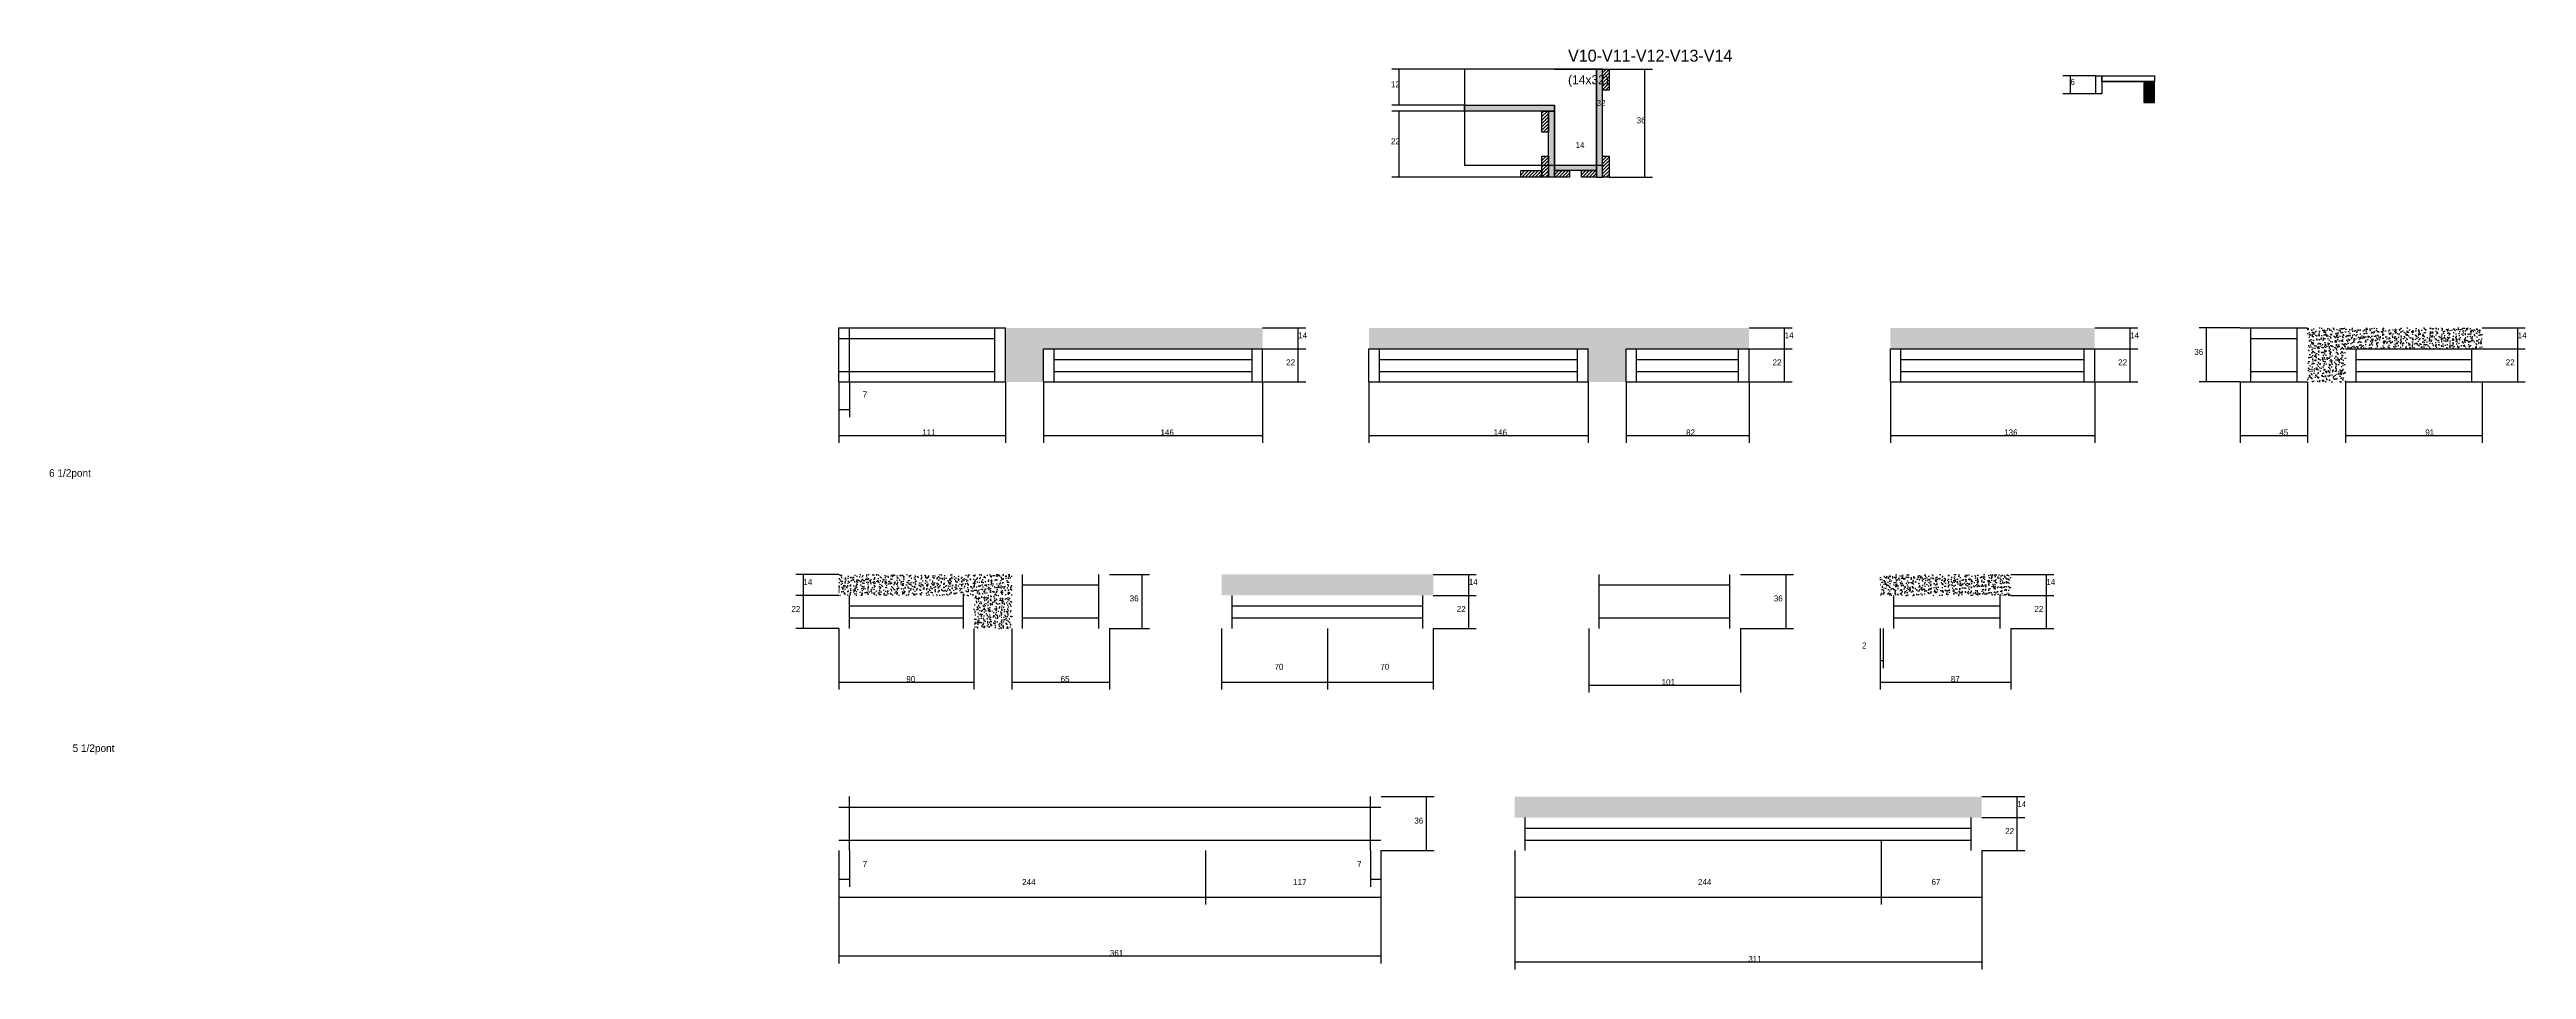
# Model space of a CAD drawing. Header units: metres. Extents: x 133478 to 135127, y 33327 to 33940.
import ezdxf

# ---------------------------------------------------------------- set-up
doc = ezdxf.new("R2010")
doc.units = ezdxf.units.M
for name, color, linetype in [('CONCRETO', 251, 'Continuous'), ('COTA', 4, 'Continuous'), ('Cota Seção (2x)', 4, 'Continuous'), ('Hachura', 253, 'Continuous'), ('Madeira', 126, 'Continuous'), ('NOMENCLATURA', 7, 'Continuous'), ('Painéis', 200, 'Continuous'), ('SARR_2.2x7', 40, 'Continuous'), ('Texto Seção', 7, 'Continuous')]:
    doc.layers.add(name, color=color, linetype=linetype)

msp = doc.modelspace()

# ---------------------------------------------------------------- hatches: boundary and pattern name
at = {"layer": 'COTA'}
h = msp.add_hatch(dxfattribs=at)
h.set_pattern_fill('AR-CONC', scale=0.03)
h.paths.add_polyline_path([(134114.4, 33754.2), (134114.4, 33718.2), (134139.7, 33718.2), (134139.7, 33740.2), (134285.6, 33740.2), (134285.6, 33754.2)])
h = msp.add_hatch(dxfattribs=at)
h.set_pattern_fill('AR-CONC', scale=0.03)
h.paths.add_polyline_path([(134527.6, 33740.2), (134609.5, 33740.2), (134609.5, 33754.2), (134356.4, 33754.2), (134356.4, 33740.2), (134502.3, 33740.2), (134502.3, 33718.2), (134527.6, 33718.2)])
h = msp.add_hatch(dxfattribs=at)
h.set_pattern_fill('AR-CONC', scale=0.03)
h.paths.add_polyline_path([(134839.7, 33740.2), (134839.7, 33754.2), (134703.7, 33754.2), (134703.7, 33740.2)])
h = msp.add_hatch(dxfattribs=at)
h.set_pattern_fill('AR-CONC', scale=0.03)
h.paths.add_polyline_path([(134981.5, 33718.2), (135006.8, 33718.2), (135006.8, 33740.2), (135097.8, 33740.2), (135097.8, 33754.2), (134981.5, 33754.2)])
h = msp.add_hatch(dxfattribs=at)
h.set_pattern_fill('AR-CONC', scale=0.03)
h.paths.add_polyline_path([(134118.7, 33589.9), (134003.5, 33589.9), (134003.5, 33575.9), (134093.4, 33575.9), (134093.4, 33553.9), (134118.7, 33553.9)])
h = msp.add_hatch(dxfattribs=at)
h.set_pattern_fill('AR-CONC', scale=0.03)
h.paths.add_polyline_path([(134399.2, 33575.9), (134399.2, 33589.9), (134258.3, 33589.9), (134258.3, 33575.9)])
h = msp.add_hatch(dxfattribs=at)
h.set_pattern_fill('AR-CONC', scale=0.03)
h.paths.add_polyline_path([(134783.8, 33575.9), (134783.8, 33589.9), (134696.9, 33589.9), (134696.9, 33575.9)])
h = msp.add_hatch(dxfattribs=at)
h.set_pattern_fill('AR-CONC', scale=0.03)
h.paths.add_polyline_path([(134764.5, 33427.8), (134764.5, 33441.8), (134453.5, 33441.8), (134453.5, 33427.8)])
at = {"layer": 'Hachura'}
h = msp.add_hatch(color=8, dxfattribs=at)
h.dxf.hatch_style = 1
h.paths.add_polyline_path([(134512, 33926.6), (134508, 33926.6), (134508, 33926.6), (134508, 33854.6), (134508, 33854.6), (134512, 33854.6), (134512, 33854.6), (134512, 33926.6)])
h = msp.add_hatch(dxfattribs=at)
h.set_pattern_fill('ANSI31', scale=0.5)
h.paths.add_polyline_path([(134516.4, 33912.6), (134512, 33912.6), (134512, 33912.6), (134512, 33926.6), (134512, 33926.6), (134516.4, 33926.6), (134516.4, 33926.6), (134516.4, 33912.6)])
h = msp.add_hatch(color=8, dxfattribs=at)
h.dxf.hatch_style = 1
h.paths.add_polyline_path([(134420, 33898.6), (134420, 33902.6), (134420, 33902.6), (134480, 33902.6), (134480, 33902.6), (134480, 33898.6), (134480, 33898.6), (134420, 33898.6)])
h = msp.add_hatch(dxfattribs=at)
h.set_pattern_fill('ANSI31', scale=0.5)
h.paths.add_polyline_path([(134476, 33884.6), (134471.6, 33884.6), (134471.6, 33884.6), (134471.6, 33898.6), (134471.6, 33898.6), (134476, 33898.6), (134476, 33898.6), (134476, 33884.6)])
h = msp.add_hatch(color=8, dxfattribs=at)
h.dxf.hatch_style = 1
h.paths.add_polyline_path([(134476, 33898.6), (134480, 33898.6), (134480, 33898.6), (134480, 33854.6), (134480, 33854.6), (134476, 33854.6), (134476, 33854.6), (134476, 33898.6)])
h = msp.add_hatch(dxfattribs=at)
h.set_pattern_fill('ANSI31', scale=0.5)
h.paths.add_polyline_path([(134476, 33854.6), (134471.6, 33854.6), (134471.6, 33854.6), (134471.6, 33868.6), (134471.6, 33868.6), (134476, 33868.6), (134476, 33868.6), (134476, 33854.6)])
h = msp.add_hatch(color=8, dxfattribs=at)
h.dxf.hatch_style = 1
h.paths.add_polyline_path([(134480, 33859), (134480, 33862.6), (134480, 33862.6), (134508, 33862.6), (134508, 33862.6), (134508, 33859), (134508, 33859), (134480, 33859)])
h = msp.add_hatch(dxfattribs=at)
h.set_pattern_fill('ANSI31', scale=0.5)
h.paths.add_polyline_path([(134516.4, 33854.6), (134512, 33854.6), (134512, 33854.6), (134512, 33868.6), (134512, 33868.6), (134516.4, 33868.6), (134516.4, 33868.6), (134516.4, 33854.6)])
h = msp.add_hatch(dxfattribs=at)
h.set_pattern_fill('ANSI31', scale=0.5)
h.paths.add_polyline_path([(134471.6, 33859), (134471.6, 33854.6), (134471.6, 33854.6), (134457.6, 33854.6), (134457.6, 33854.6), (134457.6, 33859), (134457.6, 33859), (134471.6, 33859)])
h = msp.add_hatch(dxfattribs=at)
h.set_pattern_fill('ANSI31', scale=0.5)
h.paths.add_polyline_path([(134480, 33854.6), (134480, 33859), (134480, 33859), (134490, 33859), (134490, 33859), (134490, 33854.6), (134490, 33854.6), (134480, 33854.6)])
h = msp.add_hatch(dxfattribs=at)
h.set_pattern_fill('ANSI31', scale=0.5)
h.paths.add_polyline_path([(134498, 33854.6), (134498, 33859), (134498, 33859), (134508, 33859), (134508, 33859), (134508, 33854.6), (134508, 33854.6), (134498, 33854.6)])
at = {"layer": 'Madeira'}
h = msp.add_hatch(dxfattribs=at)
h.set_pattern_fill('ANSI31', scale=0.2)
h.paths.add_polyline_path([(134879.5, 33918.5), (134872.5, 33918.5), (134872.5, 33904.5), (134879.5, 33904.5)])

# ---------------------------------------------------------------- linework, layer by layer
at = {"layer": 'CONCRETO'}
for points in [[(134420, 33926.6), (134420, 33902.6), (134480, 33902.6), (134480, 33862.6), (134508, 33862.6), (134508, 33906.6), (134508, 33926.6), (134480, 33926.6), (134480, 33926.6)], [(134420, 33862.6), (134508, 33862.6), (134508, 33926.6), (134420, 33926.6)]]:
    msp.add_lwpolyline(points, close=True, dxfattribs=at)
at = {"layer": 'COTA'}
for p, q in [((134420, 33926.6), (134371.6, 33926.6)), ((134376.6, 33902.6), (134376.6, 33926.6)), ((134500.9, 33926.6), (134545.2, 33926.6)), ((134540.2, 33854.6), (134540.2, 33926.6)), ((134420, 33902.6), (134371.6, 33902.6)), ((134420, 33898.6), (134371.6, 33898.6)), ((134376.6, 33854.6), (134376.6, 33898.6)), ((134457.6, 33854.6), (134371.6, 33854.6)), ((134516.4, 33854.6), (134545.2, 33854.6)), ((134285.6, 33754.2), (134314.3, 33754.2)), ((134309.3, 33740.2), (134309.3, 33754.2)), ((134609.5, 33754.2), (134638.2, 33754.2)), ((134633.2, 33740.2), (134633.2, 33754.2)), ((134839.7, 33754.2), (134868.3, 33754.2)), ((134863.3, 33740.2), (134863.3, 33754.2)), ((134936.6, 33754.2), (134909.2, 33754.2)), ((134914.2, 33718.2), (134914.2, 33754.2)), ((135097.8, 33754.2), (135126.4, 33754.2)), ((135121.4, 33740.2), (135121.4, 33754.2)), ((134285.6, 33740.2), (134314.3, 33740.2)), ((134285.6, 33740.2), (134314.3, 33740.2)), ((134309.3, 33718.2), (134309.3, 33740.2)), ((134609.5, 33740.2), (134638.2, 33740.2)), ((134609.5, 33740.2), (134638.2, 33740.2)), ((134633.2, 33718.2), (134633.2, 33740.2)), ((134839.7, 33740.2), (134868.3, 33740.2)), ((134839.7, 33740.2), (134868.3, 33740.2)), ((134863.3, 33718.2), (134863.3, 33740.2)), ((135097.8, 33740.2), (135126.4, 33740.2)), ((135097.8, 33740.2), (135126.4, 33740.2)), ((135121.4, 33718.2), (135121.4, 33740.2)), ((134003.5, 33718.2), (134003.5, 33677.5)), ((134003.5, 33718.2), (134003.5, 33694.7)), ((134010.5, 33718.2), (134010.5, 33694.7)), ((134114.4, 33718.2), (134114.4, 33677.5)), ((134139.7, 33718.2), (134139.7, 33677.5)), ((134285.6, 33718.2), (134285.6, 33677.5)), ((134285.6, 33718.2), (134314.3, 33718.2)), ((134356.4, 33718.2), (134356.4, 33677.5)), ((134502.3, 33718.2), (134502.3, 33677.5)), ((134527.6, 33718.2), (134527.6, 33677.5)), ((134609.5, 33718.2), (134609.5, 33677.5)), ((134609.5, 33718.2), (134638.2, 33718.2)), ((134703.7, 33718.2), (134703.7, 33677.5)), ((134839.7, 33718.2), (134839.7, 33677.5)), ((134839.7, 33718.2), (134868.3, 33718.2)), ((134936.6, 33718.2), (134909.2, 33718.2)), ((134936.6, 33718.2), (134936.6, 33677.5)), ((134981.5, 33718.2), (134981.5, 33677.5)), ((135006.8, 33718.2), (135006.8, 33677.5)), ((135097.8, 33718.2), (135097.8, 33677.5)), ((135097.8, 33718.2), (135126.4, 33718.2)), ((134003.5, 33699.7), (134010.5, 33699.7)), ((134003.5, 33682.5), (134114.4, 33682.5)), ((134139.7, 33682.5), (134285.6, 33682.5)), ((134356.4, 33682.5), (134502.3, 33682.5)), ((134527.6, 33682.5), (134609.5, 33682.5)), ((134703.7, 33682.5), (134839.7, 33682.5)), ((134936.6, 33682.5), (134981.5, 33682.5)), ((135006.8, 33682.5), (135097.8, 33682.5)), ((134003.5, 33589.9), (133974.8, 33589.9)), ((133979.8, 33575.9), (133979.8, 33589.9)), ((134183.6, 33589.9), (134210.3, 33589.9)), ((134205.3, 33553.9), (134205.3, 33589.9)), ((134399.2, 33589.9), (134427.9, 33589.9)), ((134422.9, 33575.9), (134422.9, 33589.9)), ((134603.8, 33589.9), (134639.2, 33589.9)), ((134634.2, 33553.9), (134634.2, 33589.9)), ((134783.8, 33589.9), (134812.5, 33589.9)), ((134807.5, 33575.9), (134807.5, 33589.9)), ((134003.5, 33575.9), (133974.8, 33575.9)), ((134003.5, 33575.9), (133974.8, 33575.9)), ((133979.8, 33553.9), (133979.8, 33575.9)), ((134399.2, 33575.9), (134427.9, 33575.9)), ((134399.2, 33575.9), (134427.9, 33575.9)), ((134422.9, 33553.9), (134422.9, 33575.9)), ((134783.8, 33575.9), (134812.5, 33575.9)), ((134783.8, 33575.9), (134812.5, 33575.9)), ((134807.5, 33553.9), (134807.5, 33575.9)), ((134003.5, 33553.9), (133974.8, 33553.9)), ((134003.5, 33553.9), (134003.5, 33513.2)), ((134093.4, 33553.9), (134093.4, 33513.2)), ((134118.7, 33553.9), (134118.7, 33513.2)), ((134183.6, 33553.9), (134183.6, 33513.2)), ((134183.6, 33553.9), (134210.3, 33553.9)), ((134258.3, 33553.9), (134258.3, 33513.2)), ((134328.8, 33553.9), (134328.8, 33513.2)), ((134328.8, 33553.9), (134328.8, 33513.2)), ((134399.2, 33553.9), (134427.9, 33553.9)), ((134399.2, 33553.9), (134399.2, 33513.2)), ((134502.8, 33553.9), (134502.8, 33511.1)), ((134603.8, 33553.9), (134603.8, 33511.1)), ((134603.8, 33553.9), (134639.2, 33553.9)), ((134696.9, 33553.9), (134696.9, 33513.2)), ((134696.9, 33553.9), (134696.9, 33527.5)), ((134698.9, 33553.9), (134698.9, 33527.5)), ((134783.8, 33553.9), (134783.8, 33513.2)), ((134783.8, 33553.9), (134812.5, 33553.9)), ((134696.9, 33532.5), (134698.9, 33532.5)), ((134003.5, 33518.2), (134093.4, 33518.2)), ((134118.7, 33518.2), (134183.6, 33518.2)), ((134258.3, 33518.2), (134328.8, 33518.2)), ((134328.8, 33518.2), (134399.2, 33518.2)), ((134502.8, 33516.1), (134603.8, 33516.1)), ((134696.9, 33518.2), (134783.8, 33518.2)), ((134364.5, 33441.8), (134399.8, 33441.8)), ((134394.8, 33405.8), (134394.8, 33441.8)), ((134764.5, 33441.8), (134793.1, 33441.8)), ((134788.1, 33427.8), (134788.1, 33441.8)), ((134764.5, 33427.8), (134793.1, 33427.8)), ((134764.5, 33427.8), (134793.1, 33427.8)), ((134788.1, 33405.8), (134788.1, 33427.8)), ((134003.5, 33405.8), (134003.5, 33330.6)), ((134003.5, 33405.8), (134003.5, 33369.9)), ((134003.5, 33405.8), (134003.5, 33381.7)), ((134010.5, 33405.8), (134010.5, 33381.7)), ((134247.5, 33405.8), (134247.5, 33369.9)), ((134247.5, 33405.8), (134247.5, 33369.9)), ((134357.4, 33405.8), (134357.4, 33381.7)), ((134364.4, 33405.8), (134364.4, 33330.6)), ((134364.4, 33405.8), (134399.8, 33405.8)), ((134364.4, 33405.8), (134364.4, 33369.9)), ((134364.4, 33405.8), (134364.4, 33381.7)), ((134453.5, 33405.8), (134453.5, 33326.6)), ((134453.5, 33405.8), (134453.5, 33369.9)), ((134697.5, 33412.8), (134697.5, 33369.9)), ((134697.5, 33412.8), (134697.5, 33369.9)), ((134764.5, 33405.8), (134764.5, 33326.6)), ((134764.5, 33405.8), (134793.1, 33405.8)), ((134764.5, 33405.8), (134764.5, 33369.9)), ((134003.5, 33386.7), (134010.5, 33386.7)), ((134357.4, 33386.7), (134364.4, 33386.7)), ((134003.5, 33374.9), (134247.5, 33374.9)), ((134247.5, 33374.9), (134364.4, 33374.9)), ((134453.5, 33374.9), (134697.5, 33374.9)), ((134697.5, 33374.9), (134764.5, 33374.9)), ((134003.5, 33335.6), (134364.4, 33335.6)), ((134453.5, 33331.6), (134764.5, 33331.6))]:
    msp.add_line(p, q, dxfattribs=at)
at = {"layer": 'Cota Seção (2x)'}
for p, q in [((134480, 33926.6), (134513, 33926.6)), ((134508, 33862.6), (134508, 33926.6)), ((134840.5, 33922.1), (134818.5, 33922.1)), ((134823.5, 33910.1), (134823.5, 33922.1)), ((134840.5, 33910.1), (134818.5, 33910.1)), ((134480, 33862.6), (134480, 33867.6)), ((134480, 33862.6), (134513, 33862.6)), ((134480, 33862.6), (134508, 33862.6)), ((134508, 33862.6), (134508, 33867.6))]:
    msp.add_line(p, q, dxfattribs=at)
at = {"layer": 'Madeira'}
for points in [[(134516.4, 33912.6), (134512, 33912.6), (134512, 33926.6), (134516.4, 33926.6)], [(134879.5, 33918.5), (134872.5, 33918.5), (134872.5, 33904.5), (134879.5, 33904.5)], [(134476, 33884.6), (134471.6, 33884.6), (134471.6, 33898.6), (134476, 33898.6)], [(134476, 33854.6), (134471.6, 33854.6), (134471.6, 33868.6), (134476, 33868.6)], [(134516.4, 33854.6), (134512, 33854.6), (134512, 33868.6), (134516.4, 33868.6)], [(134471.6, 33859), (134471.6, 33854.6), (134457.6, 33854.6), (134457.6, 33859)], [(134480, 33854.6), (134480, 33859), (134490, 33859), (134490, 33854.6)], [(134498, 33854.6), (134498, 33859), (134508, 33859), (134508, 33854.6)]]:
    msp.add_lwpolyline(points, close=True, dxfattribs=at)
at = {"layer": 'Painéis'}
for p, q in [((134508, 33854.6), (134508, 33926.6)), ((134840.5, 33910.1), (134840.5, 33922.1)), ((134844.5, 33922.1), (134879.5, 33922.1)), ((134844.5, 33918.5), (134844.5, 33922.1)), ((134844.5, 33918.5), (134879.5, 33918.5)), ((134420, 33902.6), (134480, 33902.6)), ((134420, 33898.6), (134420, 33902.6)), ((134480, 33898.6), (134480, 33902.6)), ((134480, 33854.6), (134480, 33898.6)), ((134480, 33862.6), (134508, 33862.6)), ((134480, 33859), (134480, 33862.6)), ((134508, 33859), (134508, 33862.6)), ((134003.5, 33754.2), (134114.4, 33754.2)), ((134003.5, 33718.2), (134003.5, 33754.2)), ((134114.4, 33718.2), (134114.4, 33754.2)), ((134936.6, 33754.2), (134981.5, 33754.2)), ((134139.7, 33740.2), (134285.6, 33740.2)), ((134139.7, 33718.2), (134139.7, 33740.2)), ((134285.6, 33718.2), (134285.6, 33740.2)), ((134356.4, 33740.2), (134502.3, 33740.2)), ((134356.4, 33718.2), (134356.4, 33740.2)), ((134502.3, 33718.2), (134502.3, 33740.2)), ((134527.6, 33740.2), (134609.5, 33740.2)), ((134527.6, 33718.2), (134527.6, 33740.2)), ((134609.5, 33718.2), (134609.5, 33740.2)), ((134703.7, 33740.2), (134839.7, 33740.2)), ((134703.7, 33718.2), (134703.7, 33740.2)), ((134839.7, 33718.2), (134839.7, 33740.2)), ((135006.8, 33740.2), (135097.8, 33740.2)), ((134003.5, 33718.2), (134114.4, 33718.2)), ((134139.7, 33718.2), (134285.6, 33718.2)), ((134356.4, 33718.2), (134502.3, 33718.2)), ((134527.6, 33718.2), (134609.5, 33718.2)), ((134703.7, 33718.2), (134839.7, 33718.2)), ((134936.6, 33718.2), (134981.5, 33718.2)), ((135006.8, 33718.2), (135097.8, 33718.2))]:
    msp.add_line(p, q, dxfattribs=at)
for points in [[(134512, 33926.6), (134508, 33926.6), (134508, 33854.6), (134512, 33854.6)], [(134844.5, 33910.1), (134840.5, 33910.1), (134840.5, 33922.1), (134844.5, 33922.1)], [(134420, 33898.6), (134420, 33902.6), (134480, 33902.6), (134480, 33898.6)], [(134476, 33898.6), (134480, 33898.6), (134480, 33854.6), (134476, 33854.6)], [(134480, 33859), (134480, 33862.6), (134508, 33862.6), (134508, 33859)]]:
    msp.add_lwpolyline(points, close=True, dxfattribs=at)
msp.add_lwpolyline([(134844.5, 33922.1), (134879.5, 33922.1), (134879.5, 33918.5), (134844.5, 33918.5), (134844.5, 33922.1)], dxfattribs=at)
at = {"layer": 'SARR_2.2x7'}
for p, q in [((134003.5, 33747.2), (134107.4, 33747.2)), ((134010.5, 33718.2), (134010.5, 33754.2)), ((134107.4, 33718.2), (134107.4, 33754.2)), ((134943.6, 33718.2), (134943.6, 33754.2)), ((134943.6, 33747.2), (134974.5, 33747.2)), ((134974.5, 33718.2), (134974.5, 33754.2)), ((134146.7, 33718.2), (134146.7, 33740.2)), ((134146.7, 33733.2), (134278.6, 33733.2)), ((134278.6, 33718.2), (134278.6, 33740.2)), ((134363.4, 33718.2), (134363.4, 33740.2)), ((134363.4, 33733.2), (134495.3, 33733.2)), ((134495.3, 33718.2), (134495.3, 33740.2)), ((134534.6, 33718.2), (134534.6, 33740.2)), ((134534.6, 33733.2), (134602.5, 33733.2)), ((134602.5, 33718.2), (134602.5, 33740.2)), ((134710.7, 33718.2), (134710.7, 33740.2)), ((134710.7, 33733.2), (134832.7, 33733.2)), ((134832.7, 33718.2), (134832.7, 33740.2)), ((135013.8, 33718.2), (135013.8, 33740.2)), ((135013.8, 33733.2), (135090.8, 33733.2)), ((135090.8, 33718.2), (135090.8, 33740.2)), ((134003.5, 33725.2), (134107.4, 33725.2)), ((134146.7, 33725.2), (134278.6, 33725.2)), ((134363.4, 33725.2), (134495.3, 33725.2)), ((134534.6, 33725.2), (134602.5, 33725.2)), ((134710.7, 33725.2), (134832.7, 33725.2)), ((134943.6, 33725.2), (134974.5, 33725.2)), ((135013.8, 33725.2), (135090.8, 33725.2)), ((134125.7, 33553.9), (134125.7, 33589.9)), ((134125.7, 33582.9), (134176.6, 33582.9)), ((134176.6, 33553.9), (134176.6, 33589.9)), ((134509.8, 33553.9), (134509.8, 33589.9)), ((134509.8, 33582.9), (134596.8, 33582.9)), ((134596.8, 33553.9), (134596.8, 33589.9)), ((134010.5, 33553.9), (134010.5, 33575.9)), ((134010.5, 33568.9), (134086.4, 33568.9)), ((134086.4, 33553.9), (134086.4, 33575.9)), ((134265.3, 33553.9), (134265.3, 33575.9)), ((134265.3, 33568.9), (134328.8, 33568.9)), ((134328.8, 33568.9), (134392.2, 33568.9)), ((134392.2, 33553.9), (134392.2, 33575.9)), ((134705.9, 33553.9), (134705.9, 33575.9)), ((134705.9, 33568.9), (134776.8, 33568.9)), ((134776.8, 33553.9), (134776.8, 33575.9)), ((134010.5, 33560.9), (134086.4, 33560.9)), ((134125.7, 33560.9), (134176.6, 33560.9)), ((134265.3, 33560.9), (134328.8, 33560.9)), ((134328.8, 33560.9), (134392.2, 33560.9)), ((134509.8, 33560.9), (134596.8, 33560.9)), ((134705.9, 33560.9), (134776.8, 33560.9)), ((134003.5, 33434.8), (134364.4, 33434.8)), ((134010.5, 33405.8), (134010.5, 33441.8)), ((134357.4, 33405.8), (134357.4, 33441.8)), ((134460.5, 33405.8), (134460.5, 33427.8)), ((134460.5, 33420.8), (134757.5, 33420.8)), ((134757.5, 33405.8), (134757.5, 33427.8)), ((134003.5, 33412.8), (134364.4, 33412.8)), ((134460.5, 33412.8), (134757.5, 33412.8))]:
    msp.add_line(p, q, dxfattribs=at)

# ---------------------------------------------------------------- texts
at = {"layer": 'COTA'}
for s, p in [('12', (134371.1, 33914.6)), ('36', (134534.7, 33890.6)), ('22', (134371.1, 33876.6)), ('14', (134309.3, 33747.2)), ('14', (134633.2, 33747.2)), ('14', (134863.3, 33747.2)), ('14', (135121.4, 33747.2)), ('22', (134301.3, 33729.2)), ('22', (134625.2, 33729.2)), ('22', (134855.3, 33729.2)), ('36', (134906, 33736.2)), ('22', (135113.4, 33729.2)), ('7', (134019.3, 33707.8)), ('111', (134058.9, 33682.5)), ('146', (134217.6, 33682.5)), ('146', (134439.4, 33682.5)), ('82', (134567.6, 33682.5)), ('136', (134779.4, 33682.5)), ('45', (134962.6, 33682.5)), ('91', (135059.8, 33682.5)), ('14', (133979.8, 33582.9)), ('14', (134422.9, 33582.9)), ('14', (134807.5, 33582.9)), ('22', (133971.8, 33564.9)), ('36', (134197.1, 33571.9)), ('22', (134414.9, 33564.9)), ('36', (134626, 33571.9)), ('22', (134799.5, 33564.9)), ('2', (134684.8, 33540.5)), ('90', (134048.4, 33518.2)), ('65', (134151.1, 33518.2)), ('70', (134293.5, 33526.3)), ('70', (134364, 33526.3)), ('101', (134551.3, 33516.1)), ('87', (134743.9, 33518.2)), ('14', (134788.1, 33434.8)), ('36', (134386.6, 33423.8)), ('22', (134780.1, 33416.8)), ('7', (134019.3, 33394.8)), ('244', (134125.5, 33382.9)), ('117', (134305.9, 33382.9)), ('7', (134348.5, 33394.8)), ('244', (134575.5, 33382.9)), ('67', (134731, 33383)), ('361', (134183.9, 33335.6)), ('311', (134609, 33331.6))]:
    msp.add_text(s, height=4, dxfattribs=at).set_placement(p)
at = {"layer": 'Cota Seção (2x)'}
for s, p in [('6', (134823.5, 33916.1)), ('32', (134508, 33902.1)), ('14', (134494, 33874.1))]:
    msp.add_text(s, height=4, dxfattribs=at).set_placement(p)
at = {"layer": 'NOMENCLATURA'}
for s, p in [('6 1/2pont', (133477.5, 33655)), ('5 1/2pont', (133493.2, 33471.6))]:
    msp.add_text(s, height=5, dxfattribs=at).set_placement(p)
at = {"layer": 'Texto Seção'}
for s, height, p in [('V10-V11-V12-V13-V14', 8, (134489, 33931.6)), ('(14x32)', 6, (134489, 33916.6))]:
    msp.add_text(s, height=height, dxfattribs=at).set_placement(p)

doc.saveas('drawing.dxf')
